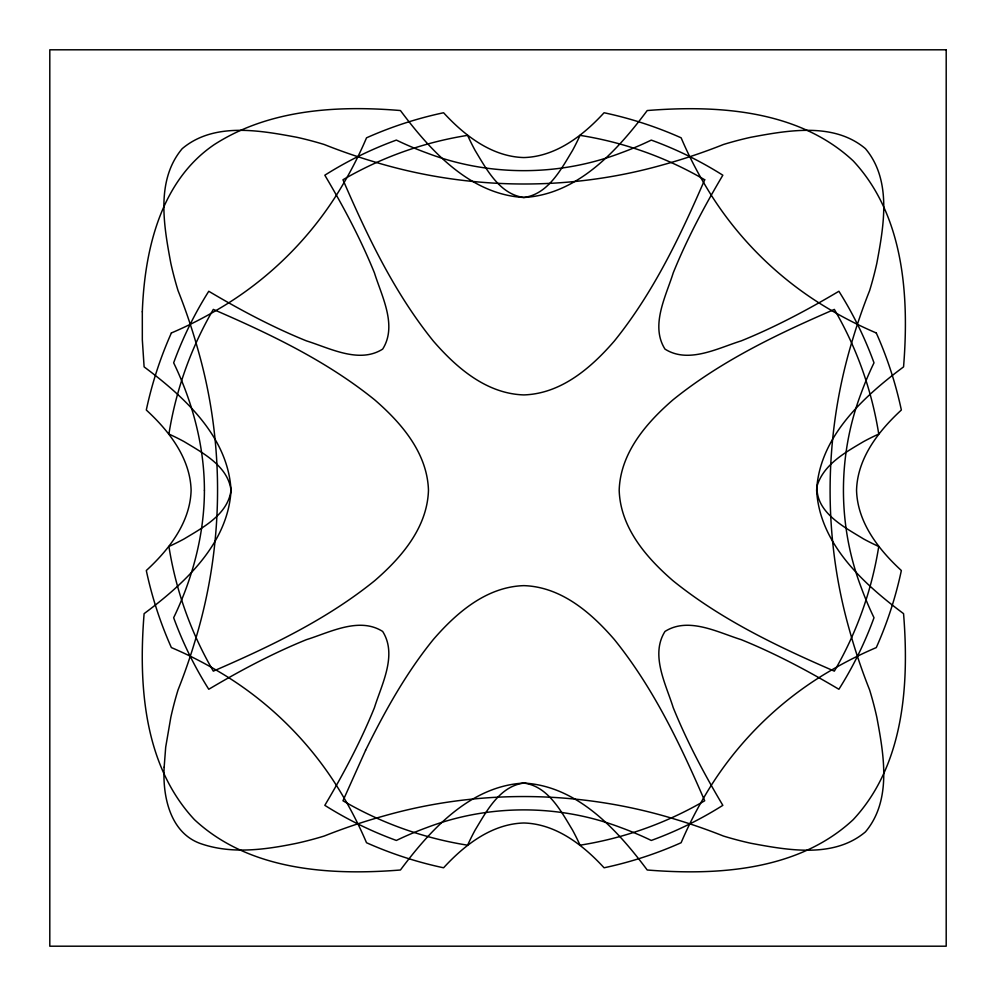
<?xml version="1.0" encoding="UTF-8"?>
<svg xmlns="http://www.w3.org/2000/svg" width="996" height="996" viewBox="0 0 996 996"><rect width="100%" height="100%" fill="white"/><g stroke="black" fill="none" stroke-linecap="round" stroke-linejoin="round"><path stroke-width="1.49" d="M171.374 332.975A385.962 385.962 0 0 0 146.3 410.028C169.009 430.882 190.261 458.135 191.108 490.269C190.261 522.402 169.009 549.655 146.3 570.521A385.962 385.962 0 0 0 171.374 647.574A397.753 397.753 0 0 1 218.622 671.516C269.605 701.458 312.657 744.485 342.574 795.48A397.753 397.753 0 0 1 366.516 842.728A385.962 385.962 0 0 0 443.581 867.79C464.447 845.081 491.7 823.841 523.834 822.995C555.967 823.841 583.208 845.081 604.074 867.79A385.962 385.962 0 0 0 681.127 842.716A397.753 397.753 0 0 1 705.081 795.48C735.011 744.498 778.038 701.445 829.046 671.528A397.753 397.753 0 0 1 876.281 647.587A385.962 385.962 0 0 0 901.355 570.521C878.646 549.655 857.394 522.402 856.548 490.269C857.394 458.135 878.646 430.882 901.355 410.028A385.962 385.962 0 0 0 876.281 332.975M876.281 332.963A397.753 397.753 0 0 1 829.033 309.021C778.063 279.092 734.998 236.052 705.081 185.057A397.753 397.753 0 0 1 681.14 137.822A385.962 385.962 0 0 0 604.074 112.747C583.208 135.456 555.967 156.696 523.834 157.555C491.7 156.696 464.447 135.456 443.581 112.747A385.962 385.962 0 0 0 366.528 137.822A397.753 397.753 0 0 1 342.587 185.069C312.644 236.04 269.617 279.104 218.61 309.009A397.753 397.753 0 0 1 171.374 332.963M164.166 767.107C162.448 796.539 170.191 833.951 202.101 844.11C232.715 854.294 265.82 849.613 296.746 843.276A355.335 355.335 0 0 0 324.198 836.042A582.809 582.809 0 0 1 384.68 815.736C479.3 788.869 581.303 790.363 675.276 819.272A585.337 585.337 0 0 1 723.457 836.055A355.335 355.335 0 0 0 750.909 843.276C788.234 850.235 833.814 858.54 865.437 831.884C892.092 800.261 883.788 754.682 876.841 717.357A355.335 355.335 0 0 0 869.608 689.904A582.809 582.809 0 0 1 849.289 629.422C822.422 534.802 823.916 432.787 852.837 338.827A585.337 585.337 0 0 1 869.608 290.645A355.335 355.335 0 0 0 876.841 263.193C883.788 225.868 892.092 180.288 865.437 148.653C833.814 122.01 788.234 130.314 750.909 137.261A355.335 355.335 0 0 0 723.457 144.495A582.809 582.809 0 0 1 662.975 164.813C568.355 191.68 466.352 190.174 372.38 161.265A585.337 585.337 0 0 1 324.198 144.495A355.335 355.335 0 0 0 296.746 137.261C259.421 130.314 213.841 122.01 182.218 148.653C155.563 180.288 163.867 225.868 170.814 263.193A355.335 355.335 0 0 0 178.047 290.633A582.809 582.809 0 0 1 198.366 351.115C225.233 445.735 223.739 547.75 194.818 641.723A585.337 585.337 0 0 1 178.047 689.904A355.335 355.335 0 0 0 170.814 717.357L165.697 747.149L164.166 767.107M142.316 311.798L142.328 339.81L144.109 366.889C184.385 396.956 228.059 436.684 231.035 490.269C228.059 543.866 184.385 583.594 144.109 613.648C138.394 684.414 143.549 765.077 194.444 819.646C249.012 870.541 329.676 875.708 400.442 869.994C430.509 829.718 470.237 786.043 523.834 783.068C577.419 786.043 617.147 829.718 647.213 869.994C717.979 875.708 798.643 870.541 853.211 819.646C904.107 765.077 909.261 684.414 903.559 613.648C863.271 583.594 819.596 543.866 816.62 490.269C819.596 436.684 863.271 396.956 903.559 366.889C909.261 296.123 904.107 215.46 853.211 160.891C798.643 109.996 717.979 104.841 647.213 110.544C617.147 150.832 577.419 194.506 523.834 197.482C470.237 194.506 430.509 150.832 400.442 110.544C337.271 105.24 268.97 109.361 214.252 144.607C160.356 181.16 144.544 250.519 142.316 311.798M204.417 490.269C204.379 523.398 197.781 556.328 186.476 587.403A329.253 329.253 0 0 1 173.653 617.719A372.653 372.653 0 0 0 208.762 689.269C240.185 670.619 272.555 653.401 306.444 639.656C330.012 632.311 359.207 616.574 382.663 631.439C397.516 654.895 381.792 684.078 374.434 707.646C360.701 741.547 343.483 773.917 324.82 805.341A372.653 372.653 0 0 0 396.371 840.45A329.253 329.253 0 0 1 426.699 827.626C488.725 803.984 558.93 803.971 620.956 827.626A329.253 329.253 0 0 1 651.284 840.45A372.653 372.653 0 0 0 722.835 805.341C704.172 773.917 686.954 741.547 673.221 707.646C665.863 684.078 650.139 654.895 664.992 631.439C688.448 616.574 717.643 632.311 741.211 639.656C775.1 653.401 807.47 670.619 838.893 689.269A372.653 372.653 0 0 0 874.002 617.719A329.253 329.253 0 0 1 861.179 587.403C837.536 525.365 837.524 455.172 861.179 393.146A329.253 329.253 0 0 1 874.002 362.818A372.653 372.653 0 0 0 838.893 291.268C807.47 309.918 775.1 327.149 741.211 340.881C717.643 348.226 688.448 363.963 664.992 349.11C650.139 325.642 665.863 296.459 673.221 272.892C686.954 239.003 704.172 206.633 722.835 175.209A372.653 372.653 0 0 0 651.284 140.1A329.253 329.253 0 0 1 620.956 152.923C558.93 176.566 488.725 176.566 426.699 152.923A329.253 329.253 0 0 1 396.371 140.087A372.653 372.653 0 0 0 324.82 175.209C343.483 206.633 360.701 239.003 374.434 272.892C381.792 296.459 397.516 325.642 382.663 349.11C359.207 363.963 330.012 348.226 306.444 340.881C272.555 327.149 240.185 309.918 208.762 291.268A372.653 372.653 0 0 0 173.653 362.818A329.253 329.253 0 0 1 186.476 393.146C197.768 424.221 204.379 457.152 204.417 490.269M231.035 490.269C227.872 514.509 202.985 527.469 184.098 538.936A234.77 234.77 0 0 1 168.909 546.48A359.344 359.344 0 0 0 213.318 671.142C269.953 646.628 326.414 619.724 374.683 580.705C401.513 557.474 427.309 527.556 428.467 490.269C427.309 452.993 401.513 423.076 374.683 399.844C326.414 360.826 269.953 333.921 213.318 309.407A359.344 359.344 0 0 0 168.909 434.057A234.77 234.77 0 0 1 184.098 441.602C202.997 453.068 227.872 466.028 231.035 490.269M817.044 486.085C815.6 512.529 844.185 527.009 863.569 538.936A234.77 234.77 0 0 0 878.746 546.48A359.344 359.344 0 0 1 834.337 671.142C777.702 646.628 721.241 619.724 672.972 580.705C646.143 557.474 620.346 527.556 619.188 490.269C620.346 452.993 646.143 423.076 672.972 399.844C721.241 360.826 777.702 333.921 834.337 309.407A359.344 359.344 0 0 1 878.746 434.057A234.77 234.77 0 0 0 863.569 441.602C845.305 452.433 823.555 464.397 817.044 486.085M365.569 750.349L342.96 800.772A359.344 359.344 0 0 0 467.61 845.193A234.77 234.77 0 0 1 475.167 830.004C486.633 811.105 499.594 786.23 523.834 783.068C548.074 786.23 561.022 811.105 572.488 830.004A234.77 234.77 0 0 1 580.046 845.193A359.344 359.344 0 0 0 704.695 800.772C680.181 744.149 653.276 687.688 614.258 639.42C591.026 612.59 561.109 586.793 523.834 585.636C486.546 586.793 456.629 612.59 433.397 639.42C405.945 673.221 384.767 711.418 365.569 750.349M704.695 179.766C680.181 236.401 653.276 292.849 614.258 341.13C591.026 367.947 561.109 393.744 523.834 394.914C486.546 393.744 456.629 367.947 433.397 341.13C394.379 292.849 367.474 236.401 342.96 179.766A359.344 359.344 0 0 1 467.61 135.356A234.77 234.77 0 0 0 475.167 150.533C486.633 169.432 499.594 194.307 523.834 197.482C548.074 194.307 561.022 169.432 572.488 150.533A234.77 234.77 0 0 0 580.046 135.356A359.344 359.344 0 0 1 704.695 179.766M946.2 49.8L49.8 49.8L49.8 946.2L946.2 946.2L946.2 49.8"/></g></svg>
